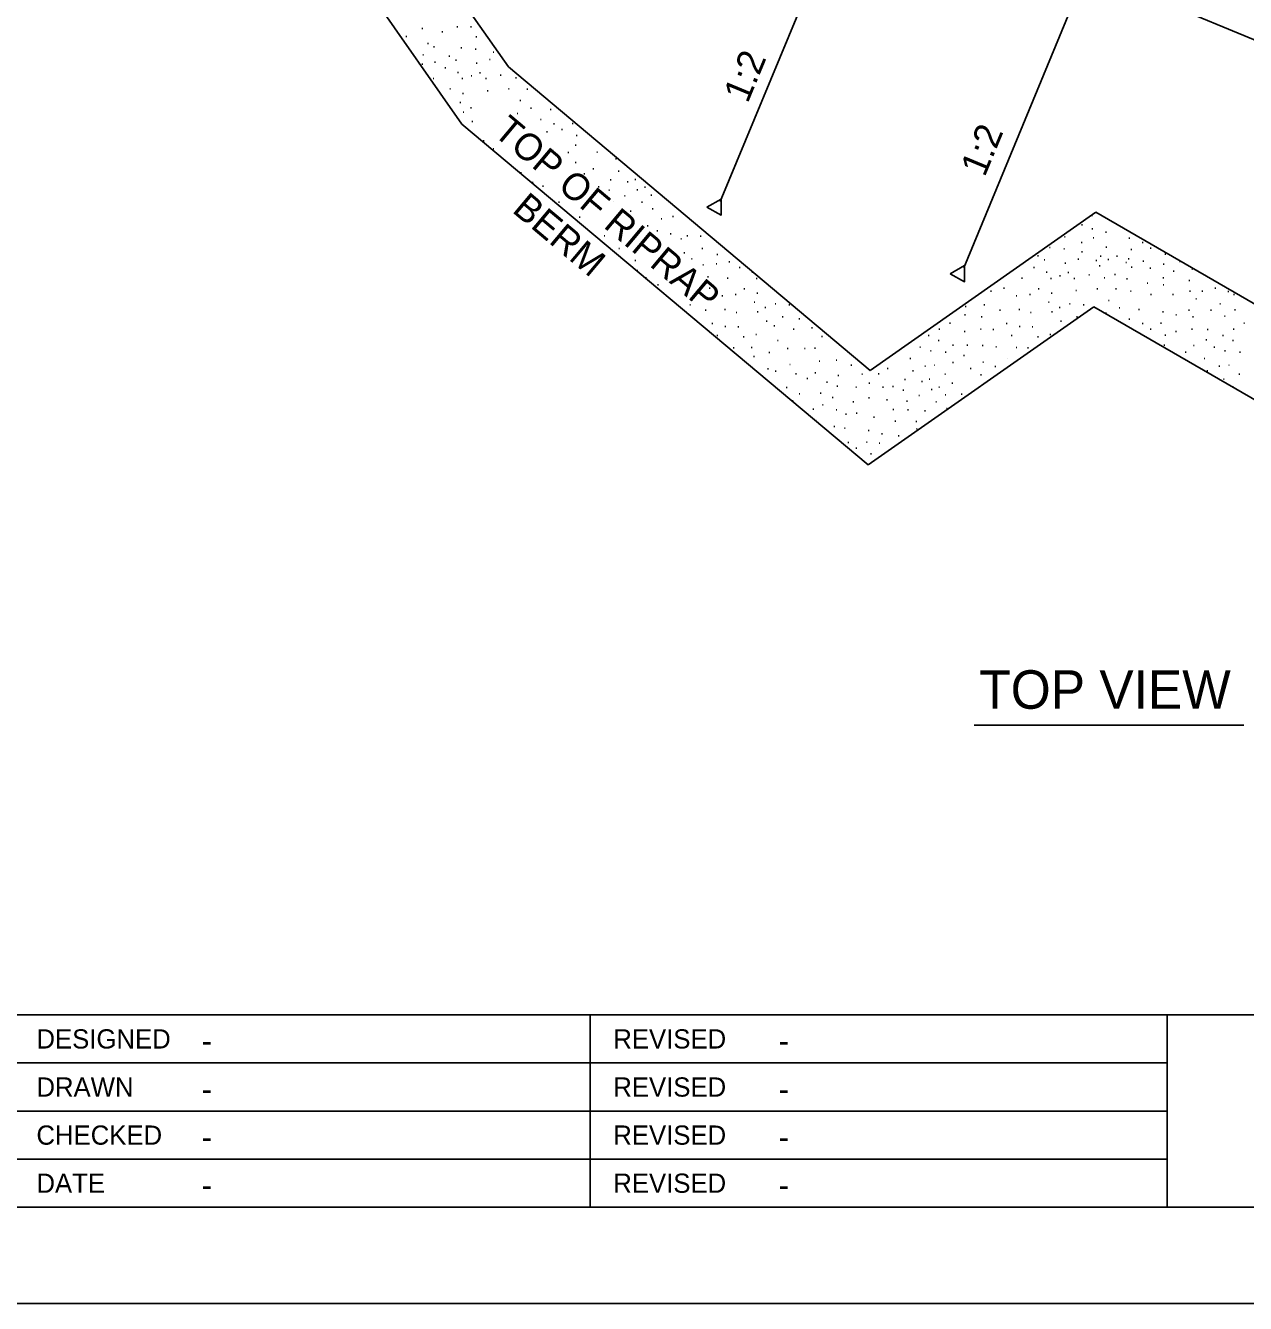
# Model space of a CAD drawing. Extents: x 0 to 2.83, y -0.12 to 1.83.
# Drawn here: x 0.686 to 1.215, y 0 to 0.554 of the extents above; entities that cross this region are included whole.
import ezdxf

# ---------------------------------------------------------------- set-up
doc = ezdxf.new("R2010")
doc.units = 0
for name, color, linetype in [('RD_Pr_Roadway_Notes', 7, 'Continuous'), ('SH_General_Details', 7, 'Continuous'), ('SH_Printer_Plotting_Border', 7, 'Continuous')]:
    doc.layers.add(name, color=color, linetype=linetype)

msp = doc.modelspace()

# ---------------------------------------------------------------- linework, layer by layer
at = {"layer": 'RD_Pr_Roadway_Notes'}
msp.add_line((1.09754, 0.25053), (1.2145, 0.25053), dxfattribs=at)
at = {"layer": 'SH_General_Details'}
for p, q in [((0.91084, 0.67497), (1.39957, 0.47258)), ((0.834, 0.62379), (0.8957, 0.53568)), ((0.87556, 0.51088), (0.80328, 0.6141)), ((0.98756, 0.47737), (1.04094, 0.60616)), ((1.09303, 0.44855), (1.13903, 0.55955)), ((0.85132, 0.54882), (0.85172, 0.54882)), ((0.85826, 0.55222), (0.85866, 0.55222)), ((0.86686, 0.55082), (0.86726, 0.55082)), ((0.87342, 0.55296), (0.87382, 0.55296)), ((0.87932, 0.55296), (0.87972, 0.55296)), ((0.88159, 0.54859), (0.88199, 0.54859)), ((0.86066, 0.54579), (0.86106, 0.54579)), ((0.86332, 0.54436), (0.86372, 0.54436)), ((0.87509, 0.54392), (0.87549, 0.54392)), ((0.88129, 0.54332), (0.88169, 0.54332)), ((0.85859, 0.54082), (0.85899, 0.54082)), ((0.86376, 0.53769), (0.86416, 0.53769)), ((0.86996, 0.54032), (0.87036, 0.54032)), ((0.87279, 0.53852), (0.87319, 0.53852)), ((0.88179, 0.53719), (0.88219, 0.53719)), ((0.88749, 0.53882), (0.88789, 0.53882)), ((0.88906, 0.54206), (0.88946, 0.54206)), ((0.85819, 0.53682), (0.85859, 0.53682)), ((0.86822, 0.53522), (0.86862, 0.53522)), ((0.87372, 0.53322), (0.87412, 0.53322)), ((0.87952, 0.53169), (0.87992, 0.53169)), ((0.88316, 0.53302), (0.88356, 0.53302)), ((0.89216, 0.53209), (0.89256, 0.53209)), ((0.8957, 0.53568), (1.05248, 0.40412)), ((0.86306, 0.53062), (0.86346, 0.53062)), ((0.87029, 0.52606), (0.87069, 0.52606)), ((0.87559, 0.53056), (0.87599, 0.53056)), ((0.88576, 0.53056), (0.88616, 0.53056)), ((0.89572, 0.52606), (0.89612, 0.52606)), ((0.89879, 0.53086), (0.89919, 0.53086)), ((0.90376, 0.52599), (0.90416, 0.52599)), ((0.87586, 0.52416), (0.87626, 0.52416)), ((0.88652, 0.52529), (0.88692, 0.52529)), ((0.90066, 0.52102), (0.90106, 0.52102)), ((0.87466, 0.52019), (0.87506, 0.52019)), ((0.87606, 0.51602), (0.87646, 0.51602)), ((0.87932, 0.51789), (0.87972, 0.51789)), ((0.89946, 0.51549), (0.89986, 0.51549)), ((0.90529, 0.51776), (0.90569, 0.51776)), ((0.91379, 0.51712), (0.91419, 0.51712)), ((1.05158, 0.36319), (0.87556, 0.51088)), ((0.87992, 0.51202), (0.88032, 0.51202)), ((0.90959, 0.51282), (0.90999, 0.51282)), ((0.91532, 0.51096), (0.91572, 0.51096)), ((0.92332, 0.51109), (0.92372, 0.51109)), ((0.91226, 0.50749), (0.91266, 0.50749)), ((0.91879, 0.50852), (0.91919, 0.50852)), ((0.92512, 0.50596), (0.92552, 0.50596)), ((0.88476, 0.50359), (0.88516, 0.50359)), ((0.88906, 0.50012), (0.88946, 0.50012)), ((0.91466, 0.49946), (0.91506, 0.49946)), ((0.92152, 0.49856), (0.92192, 0.49856)), ((0.92469, 0.50166), (0.92509, 0.50166)), ((0.93399, 0.49866), (0.93439, 0.49866)), ((0.92469, 0.49416), (0.92509, 0.49416)), ((0.94212, 0.49586), (0.94252, 0.49586)), ((0.90102, 0.48966), (0.90142, 0.48966)), ((0.92846, 0.48926), (0.92886, 0.48926)), ((0.93236, 0.49149), (0.93276, 0.49149)), ((0.94332, 0.49046), (0.94372, 0.49046)), ((0.90606, 0.48552), (0.90646, 0.48552)), ((0.91052, 0.48389), (0.91092, 0.48389)), ((0.93466, 0.48372), (0.93506, 0.48372)), ((0.93919, 0.48216), (0.93959, 0.48216)), ((0.93989, 0.48672), (0.94029, 0.48672)), ((0.94719, 0.48589), (0.94759, 0.48589)), ((0.95049, 0.48686), (0.95089, 0.48686)), ((0.95142, 0.48242), (0.95182, 0.48242)), ((0.95469, 0.48346), (0.95509, 0.48346)), ((0.91742, 0.47702), (0.91782, 0.47702)), ((0.94106, 0.47739), (0.94109, 0.47739)), ((0.94599, 0.47976), (0.94639, 0.47976)), ((0.95339, 0.47702), (0.95379, 0.47702)), ((0.95742, 0.48009), (0.95782, 0.48009)), ((0.94852, 0.47316), (0.94892, 0.47316)), ((0.95799, 0.47412), (0.95839, 0.47412)), ((0.96686, 0.47082), (0.96726, 0.47082)), ((1.05248, 0.40412), (1.15033, 0.47264)), ((1.14852, 0.47122), (1.14892, 0.47122)), ((1.15033, 0.47264), (1.34011, 0.36307)), ((0.92646, 0.47046), (0.92686, 0.47046)), ((0.95589, 0.46682), (0.95629, 0.46682)), ((0.96186, 0.46986), (0.96226, 0.46986)), ((1.14412, 0.46722), (1.14452, 0.46722)), ((1.14856, 0.46549), (1.14896, 0.46549)), ((0.93716, 0.46239), (0.93756, 0.46239)), ((0.96006, 0.46462), (0.96046, 0.46462)), ((0.96582, 0.46326), (0.96622, 0.46326)), ((0.97039, 0.46112), (0.97079, 0.46112)), ((0.97312, 0.46239), (0.97352, 0.46239)), ((0.97886, 0.46229), (0.97926, 0.46229)), ((1.13666, 0.46206), (1.13706, 0.46206)), ((1.14392, 0.45959), (1.14432, 0.45959)), ((1.14909, 0.46152), (1.14949, 0.46152)), ((1.15452, 0.46402), (1.15492, 0.46402)), ((1.16466, 0.46136), (1.16506, 0.46136)), ((1.17039, 0.45949), (1.17079, 0.45949)), ((0.94352, 0.45689), (0.94392, 0.45689)), ((0.97172, 0.45502), (0.97212, 0.45502)), ((0.97952, 0.45689), (0.97992, 0.45689)), ((0.98612, 0.45429), (0.98652, 0.45429)), ((1.13016, 0.45739), (1.13056, 0.45739)), ((1.13636, 0.45679), (1.13676, 0.45679)), ((1.14412, 0.45552), (1.14452, 0.45552)), ((1.15466, 0.45759), (1.15506, 0.45759)), ((1.16546, 0.45656), (1.16586, 0.45656)), ((1.17386, 0.45706), (1.17426, 0.45706)), ((1.18019, 0.45449), (1.18059, 0.45449)), ((0.95049, 0.45179), (0.95089, 0.45179)), ((0.97502, 0.45242), (0.97542, 0.45242)), ((0.97992, 0.44992), (0.98032, 0.44992)), ((0.98572, 0.45029), (0.98612, 0.45029)), ((0.99129, 0.45116), (0.99169, 0.45116)), ((0.99576, 0.44869), (0.99616, 0.44869)), ((1.12329, 0.44869), (1.12369, 0.44869)), ((1.12502, 0.45379), (1.12542, 0.45379)), ((1.12786, 0.45199), (1.12826, 0.45199)), ((1.13686, 0.45066), (1.13726, 0.45066)), ((1.14256, 0.45229), (1.14296, 0.45229)), ((1.15032, 0.45179), (1.15072, 0.45179)), ((1.15179, 0.44949), (1.15219, 0.44949)), ((1.15219, 0.45366), (1.15259, 0.45366)), ((1.15552, 0.45219), (1.15592, 0.45219)), ((1.15932, 0.45366), (1.15972, 0.45366)), ((1.16326, 0.45082), (1.16366, 0.45082)), ((1.16432, 0.45242), (1.16472, 0.45242)), ((1.16559, 0.44882), (1.16599, 0.44882)), ((1.17066, 0.45149), (1.17106, 0.45149)), ((1.17376, 0.44839), (1.17416, 0.44839)), ((1.17949, 0.45012), (1.17989, 0.45012)), ((1.18649, 0.45126), (1.18689, 0.45126)), ((0.95142, 0.44736), (0.95182, 0.44736)), ((0.95512, 0.44422), (0.95552, 0.44422)), ((0.98199, 0.44469), (0.98239, 0.44469)), ((0.99059, 0.44409), (0.99099, 0.44409)), ((1.00126, 0.44669), (1.00166, 0.44669)), ((1.00312, 0.44402), (1.00352, 0.44402)), ((1.11812, 0.44409), (1.11852, 0.44409)), ((1.12879, 0.44669), (1.12919, 0.44669)), ((1.13066, 0.44402), (1.13106, 0.44402)), ((1.13459, 0.44516), (1.13499, 0.44516)), ((1.13822, 0.44649), (1.13862, 0.44649)), ((1.14082, 0.44402), (1.14122, 0.44402)), ((1.14722, 0.44556), (1.14762, 0.44556)), ((1.15386, 0.44432), (1.15426, 0.44432)), ((1.15839, 0.44572), (1.15879, 0.44572)), ((1.16359, 0.44386), (1.16399, 0.44386)), ((1.17932, 0.44422), (1.17972, 0.44422)), ((1.18386, 0.44709), (1.18426, 0.44709)), ((1.19066, 0.44316), (1.19106, 0.44316)), ((1.19186, 0.44796), (1.19226, 0.44796)), ((0.96032, 0.44119), (0.96072, 0.44119)), ((0.97719, 0.43852), (0.97759, 0.43852)), ((0.98276, 0.43972), (0.98316, 0.43972)), ((0.99782, 0.43952), (0.99822, 0.43952)), ((1.00339, 0.43762), (1.00379, 0.43762)), ((1.10472, 0.43852), (1.10512, 0.43852)), ((1.11029, 0.43972), (1.11069, 0.43972)), ((1.12536, 0.43952), (1.12576, 0.43952)), ((1.13092, 0.43762), (1.13132, 0.43762)), ((1.14159, 0.43876), (1.14199, 0.43876)), ((1.15079, 0.43952), (1.15119, 0.43952)), ((1.15882, 0.43946), (1.15922, 0.43946)), ((1.16526, 0.43852), (1.16566, 0.43852)), ((1.17249, 0.44196), (1.17289, 0.44196)), ((1.17942, 0.44119), (1.17982, 0.44119)), ((1.19086, 0.43842), (1.19126, 0.43842)), ((1.19626, 0.43852), (1.19666, 0.43852)), ((1.20186, 0.43972), (1.20226, 0.43972)), ((1.20756, 0.43839), (1.20796, 0.43839)), ((0.97429, 0.43256), (0.97469, 0.43256)), ((0.98819, 0.43646), (0.98859, 0.43646)), ((0.99402, 0.43696), (0.99442, 0.43696)), ((1.00219, 0.43366), (1.00259, 0.43366)), ((1.01129, 0.43302), (1.01169, 0.43302)), ((1.01726, 0.43256), (1.01766, 0.43256)), ((1.09366, 0.43179), (1.09406, 0.43179)), ((1.10182, 0.43256), (1.10222, 0.43256)), ((1.11572, 0.43646), (1.11612, 0.43646)), ((1.12156, 0.43696), (1.12196, 0.43696)), ((1.12972, 0.43366), (1.13012, 0.43366)), ((1.13882, 0.43302), (1.13922, 0.43302)), ((1.14479, 0.43256), (1.14519, 0.43256)), ((1.15572, 0.43449), (1.15612, 0.43449)), ((1.17402, 0.43706), (1.17442, 0.43706)), ((1.18352, 0.43709), (1.18392, 0.43709)), ((1.19359, 0.43522), (1.19399, 0.43522)), ((1.20399, 0.43302), (1.20439, 0.43302)), ((1.21002, 0.43706), (1.21042, 0.43706)), ((0.98099, 0.43026), (0.98139, 0.43026)), ((0.98942, 0.43049), (0.98982, 0.43049)), ((0.99439, 0.42922), (0.99479, 0.42922)), ((1.00359, 0.42949), (1.00399, 0.42949)), ((1.00686, 0.43136), (1.00726, 0.43136)), ((1.01442, 0.42732), (1.01482, 0.42732)), ((1.02156, 0.42646), (1.02196, 0.42646)), ((1.05158, 0.36319), (1.14942, 0.4317)), ((1.14942, 0.4317), (1.05158, 0.36319)), ((1.09336, 0.42819), (1.09376, 0.42819)), ((1.10066, 0.42732), (1.10106, 0.42732)), ((1.10852, 0.43026), (1.10892, 0.43026)), ((1.11696, 0.43049), (1.11736, 0.43049)), ((1.12192, 0.42922), (1.12232, 0.42922)), ((1.13112, 0.42949), (1.13152, 0.42949)), ((1.13439, 0.43136), (1.13479, 0.43136)), ((1.14196, 0.42732), (1.14236, 0.42732)), ((1.14942, 0.4317), (1.3392, 0.32214)), ((1.3392, 0.32214), (1.14942, 0.4317)), ((1.15452, 0.42896), (1.15492, 0.42896)), ((1.16036, 0.43122), (1.16076, 0.43122)), ((1.16466, 0.42629), (1.16506, 0.42629)), ((1.16886, 0.43059), (1.16926, 0.43059)), ((1.17916, 0.42956), (1.17956, 0.42956)), ((1.18492, 0.42819), (1.18532, 0.42819)), ((1.19052, 0.43022), (1.19092, 0.43022)), ((1.19222, 0.42732), (1.19262, 0.42732)), ((1.20006, 0.43026), (1.20046, 0.43026)), ((1.20599, 0.42766), (1.20639, 0.42766)), ((1.21042, 0.43042), (1.21082, 0.43042)), ((0.98389, 0.42442), (0.98429, 0.42442)), ((0.98952, 0.42316), (0.98992, 0.42316)), ((0.99512, 0.42309), (0.99552, 0.42309)), ((1.00746, 0.42549), (1.00786, 0.42549)), ((1.01082, 0.42346), (1.01122, 0.42346)), ((1.01912, 0.42199), (1.01952, 0.42199)), ((1.02712, 0.42252), (1.02752, 0.42252)), ((1.08229, 0.42199), (1.08269, 0.42199)), ((1.08686, 0.42456), (1.08726, 0.42456)), ((1.09329, 0.42106), (1.09369, 0.42106)), ((1.10026, 0.42199), (1.10066, 0.42199)), ((1.10572, 0.42189), (1.10612, 0.42189)), ((1.11142, 0.42442), (1.11182, 0.42442)), ((1.11706, 0.42316), (1.11746, 0.42316)), ((1.12266, 0.42309), (1.12306, 0.42309)), ((1.13499, 0.42549), (1.13539, 0.42549)), ((1.17039, 0.42442), (1.17079, 0.42442)), ((1.17386, 0.42199), (1.17426, 0.42199)), ((1.17839, 0.42456), (1.17879, 0.42456)), ((1.18482, 0.42106), (1.18522, 0.42106)), ((1.19179, 0.42199), (1.19219, 0.42199)), ((1.19859, 0.42182), (1.19899, 0.42182)), ((1.20982, 0.42199), (1.21022, 0.42199)), ((1.21439, 0.42456), (1.21479, 0.42456)), ((0.98612, 0.41922), (0.98652, 0.41922)), ((0.99749, 0.41872), (0.99789, 0.41872)), ((1.00289, 0.41966), (1.00329, 0.41966)), ((1.01229, 0.41706), (1.01269, 0.41706)), ((1.03139, 0.41886), (1.03179, 0.41886)), ((1.07766, 0.41922), (1.07806, 0.41922)), ((1.08196, 0.41709), (1.08236, 0.41709)), ((1.11366, 0.41922), (1.11406, 0.41922)), ((1.12502, 0.41872), (1.12542, 0.41872)), ((1.13042, 0.41966), (1.13082, 0.41966)), ((1.18019, 0.41942), (1.18059, 0.41942)), ((1.19799, 0.41739), (1.19839, 0.41739)), ((1.20519, 0.41922), (1.20559, 0.41922)), ((1.20949, 0.41709), (1.20989, 0.41709)), ((0.99316, 0.41389), (0.99356, 0.41389)), ((1.00092, 0.41409), (1.00132, 0.41409)), ((1.00192, 0.41012), (1.00232, 0.41012)), ((1.00859, 0.41186), (1.00899, 0.41186)), ((1.01659, 0.41359), (1.01699, 0.41359)), ((1.02399, 0.41366), (1.02439, 0.41366)), ((1.02842, 0.41376), (1.02882, 0.41376)), ((1.07396, 0.41426), (1.07436, 0.41426)), ((1.07859, 0.41269), (1.07899, 0.41269)), ((1.08506, 0.41202), (1.08546, 0.41202)), ((1.08822, 0.41512), (1.08862, 0.41512)), ((1.09302, 0.41066), (1.09342, 0.41066)), ((1.09439, 0.41512), (1.09479, 0.41512)), ((1.10102, 0.41496), (1.10142, 0.41496)), ((1.10692, 0.41429), (1.10732, 0.41429)), ((1.11572, 0.41402), (1.11612, 0.41402)), ((1.12069, 0.41389), (1.12109, 0.41389)), ((1.17976, 0.41512), (1.18016, 0.41512)), ((1.18906, 0.41212), (1.18946, 0.41212)), ((1.19256, 0.41496), (1.19296, 0.41496)), ((1.20149, 0.41426), (1.20189, 0.41426)), ((1.20612, 0.41269), (1.20652, 0.41269)), ((1.21259, 0.41202), (1.21299, 0.41202)), ((1.00802, 0.40479), (1.00842, 0.40479)), ((1.03036, 0.40822), (1.03076, 0.40822)), ((1.03772, 0.40856), (1.03812, 0.40856)), ((1.04419, 0.40636), (1.04459, 0.40636)), ((1.05989, 0.40496), (1.06029, 0.40496)), ((1.06966, 0.40932), (1.07006, 0.40932)), ((1.07612, 0.40602), (1.07652, 0.40602)), ((1.08822, 0.40762), (1.08862, 0.40762)), ((1.09586, 0.40496), (1.09626, 0.40496)), ((1.10126, 0.40776), (1.10166, 0.40776)), ((1.10652, 0.40589), (1.10692, 0.40589)), ((1.19719, 0.40932), (1.19759, 0.40932)), ((1.20366, 0.40602), (1.20406, 0.40602)), ((1.01139, 0.40386), (1.01179, 0.40386)), ((1.02019, 0.40272), (1.02059, 0.40272)), ((1.02509, 0.40059), (1.02549, 0.40059)), ((1.02856, 0.40312), (1.02896, 0.40312)), ((1.03359, 0.39899), (1.03399, 0.39899)), ((1.03849, 0.40189), (1.03889, 0.40189)), ((1.04882, 0.40256), (1.04922, 0.40256)), ((1.05196, 0.39866), (1.05236, 0.39866)), ((1.05599, 0.40272), (1.05639, 0.40272)), ((1.06742, 0.40019), (1.06782, 0.40019)), ((1.07086, 0.40392), (1.07126, 0.40392)), ((1.07472, 0.39936), (1.07512, 0.39936)), ((1.07802, 0.40032), (1.07842, 0.40032)), ((1.08479, 0.40256), (1.08519, 0.40256)), ((1.08796, 0.39866), (1.08836, 0.39866)), ((1.10029, 0.40229), (1.10069, 0.40229)), ((1.19839, 0.40392), (1.19879, 0.40392)), ((1.20556, 0.40032), (1.20596, 0.40032)), ((1.21232, 0.40256), (1.21272, 0.40256)), ((1.01606, 0.39669), (1.01646, 0.39669)), ((1.02166, 0.39399), (1.02206, 0.39399)), ((1.03086, 0.39426), (1.03126, 0.39426)), ((1.03806, 0.39736), (1.03846, 0.39736)), ((1.04622, 0.39692), (1.04662, 0.39692)), ((1.05786, 0.39682), (1.05826, 0.39682)), ((1.06219, 0.39719), (1.06259, 0.39719)), ((1.06672, 0.39562), (1.06712, 0.39562)), ((1.07352, 0.39322), (1.07392, 0.39322)), ((1.07896, 0.39589), (1.07936, 0.39589)), ((1.08222, 0.39692), (1.08262, 0.39692)), ((1.08496, 0.39356), (1.08536, 0.39356)), ((1.09199, 0.39392), (1.09239, 0.39392)), ((1.20976, 0.39692), (1.21016, 0.39692)), ((1.01876, 0.39096), (1.01916, 0.39096)), ((1.03179, 0.38922), (1.03219, 0.38922)), ((1.03606, 0.39239), (1.03646, 0.39239)), ((1.04496, 0.39049), (1.04536, 0.39049)), ((1.05179, 0.39226), (1.05219, 0.39226)), ((1.05962, 0.39142), (1.06002, 0.39142)), ((1.06822, 0.39086), (1.06862, 0.39086)), ((1.08092, 0.39049), (1.08132, 0.39049)), ((1.08552, 0.38759), (1.08592, 0.38759)), ((1.02766, 0.38736), (1.02806, 0.38736)), ((1.03772, 0.38706), (1.03812, 0.38706)), ((1.04186, 0.38526), (1.04226, 0.38526)), ((1.04649, 0.38559), (1.04689, 0.38559)), ((1.05399, 0.38392), (1.05439, 0.38392)), ((1.06239, 0.38722), (1.06279, 0.38722)), ((1.06326, 0.38219), (1.06366, 0.38219)), ((1.06872, 0.38706), (1.06912, 0.38706)), ((1.07226, 0.38209), (1.07266, 0.38209)), ((1.07606, 0.38662), (1.07646, 0.38662)), ((1.03679, 0.37989), (1.03719, 0.37989)), ((1.04132, 0.37912), (1.04172, 0.37912)), ((1.05162, 0.37809), (1.05202, 0.37809)), ((1.05739, 0.37672), (1.05779, 0.37672)), ((1.07252, 0.37879), (1.07292, 0.37879)), ((1.04286, 0.37296), (1.04326, 0.37296)), ((1.05086, 0.37309), (1.05126, 0.37309)), ((1.05636, 0.37262), (1.05676, 0.37262)), ((1.06469, 0.37586), (1.06509, 0.37586)), ((1.04632, 0.37052), (1.04672, 0.37052)), ((1.05266, 0.36796), (1.05306, 0.36796)), ((0.16666, 0.125), (2.79166, 0.125)), ((0.93118, 0.125), (0.93118, 0.04167)), ((1.18118, 0.125), (1.18118, 0.04167)), ((0.41452, 0.10417), (1.18118, 0.10417)), ((0.41452, 0.08333), (1.18118, 0.08333)), ((0.41452, 0.0625), (1.18118, 0.0625)), ((2.83333, 0), (-0.00001, 0))]:
    msp.add_line(p, q, dxfattribs=at)
for points in [[(0.16666, 1.79167), (2.79166, 1.79167), (2.79166, 0.04167), (0.16666, 0.04167)], [(0.98173, 0.47487), (0.98798, 0.4714), (0.98798, 0.47834)], [(1.0872, 0.44605), (1.09344, 0.44258), (1.09344, 0.44952)]]:
    msp.add_lwpolyline(points, close=True, dxfattribs=at)
for points in [[(0.86673, 0.52349), (0.86689, 0.52349)], [(1.01769, 0.40669), (1.01776, 0.40669)], [(1.08042, 0.40636), (1.08056, 0.40636)], [(1.11209, 0.40942), (1.11222, 0.40942)], [(1.20796, 0.40636), (1.20809, 0.40636)], [(1.02932, 0.38286), (1.02939, 0.38286)], [(1.05196, 0.36359), (1.05215, 0.36359)]]:
    msp.add_lwpolyline(points, dxfattribs=at)
at = {"layer": 'SH_Printer_Plotting_Border'}
msp.add_lwpolyline([(-0.00001, 0), (2.83333, 0), (2.83333, 1.83333), (-0.00001, 1.83333)], close=True, dxfattribs=at)

# ---------------------------------------------------------------- texts
at = {"layer": 'RD_Pr_Roadway_Notes'}
for s, height, rotation, p in [('1:2', 0.011667, 67.4895, (0.9994, 0.51951)), ('TOP OF RIPRAP', 0.0116667, 320.0004, (0.88873, 0.50648)), ('1:2', 0.011667, 67.4894, (1.1021, 0.48757)), ('BERM', 0.011667, 320.0004, (0.89688, 0.47303))]:
    msp.add_text(s, height=height, rotation=rotation, dxfattribs=at).set_placement(p)
msp.add_text('TOP VIEW', height=0.016667, dxfattribs=at).set_placement((1.09981, 0.25759))
at = {"layer": 'SH_General_Details'}
for s, height, p in [('DESIGNED', 0.008333, (0.69118, 0.11042)), ('REVISED', 0.008333, (0.94118, 0.11042)), ('-', 0.01, (0.76282, 0.10875)), ('-', 0.01, (1.01282, 0.10875)), ('DRAWN', 0.008333, (0.69118, 0.08958)), ('REVISED', 0.008333, (0.94118, 0.08958)), ('-', 0.01, (0.76282, 0.08792)), ('-', 0.01, (1.01282, 0.08792)), ('CHECKED', 0.008333, (0.69118, 0.06875)), ('REVISED', 0.008333, (0.94118, 0.06875)), ('-', 0.01, (0.76282, 0.06708)), ('-', 0.01, (1.01282, 0.06708)), ('DATE', 0.008333, (0.69118, 0.04792)), ('REVISED', 0.008333, (0.94118, 0.04792)), ('-', 0.01, (0.76282, 0.04625)), ('-', 0.01, (1.01282, 0.04625))]:
    msp.add_text(s, height=height, dxfattribs=at).set_placement(p)

doc.saveas('drawing.dxf')
